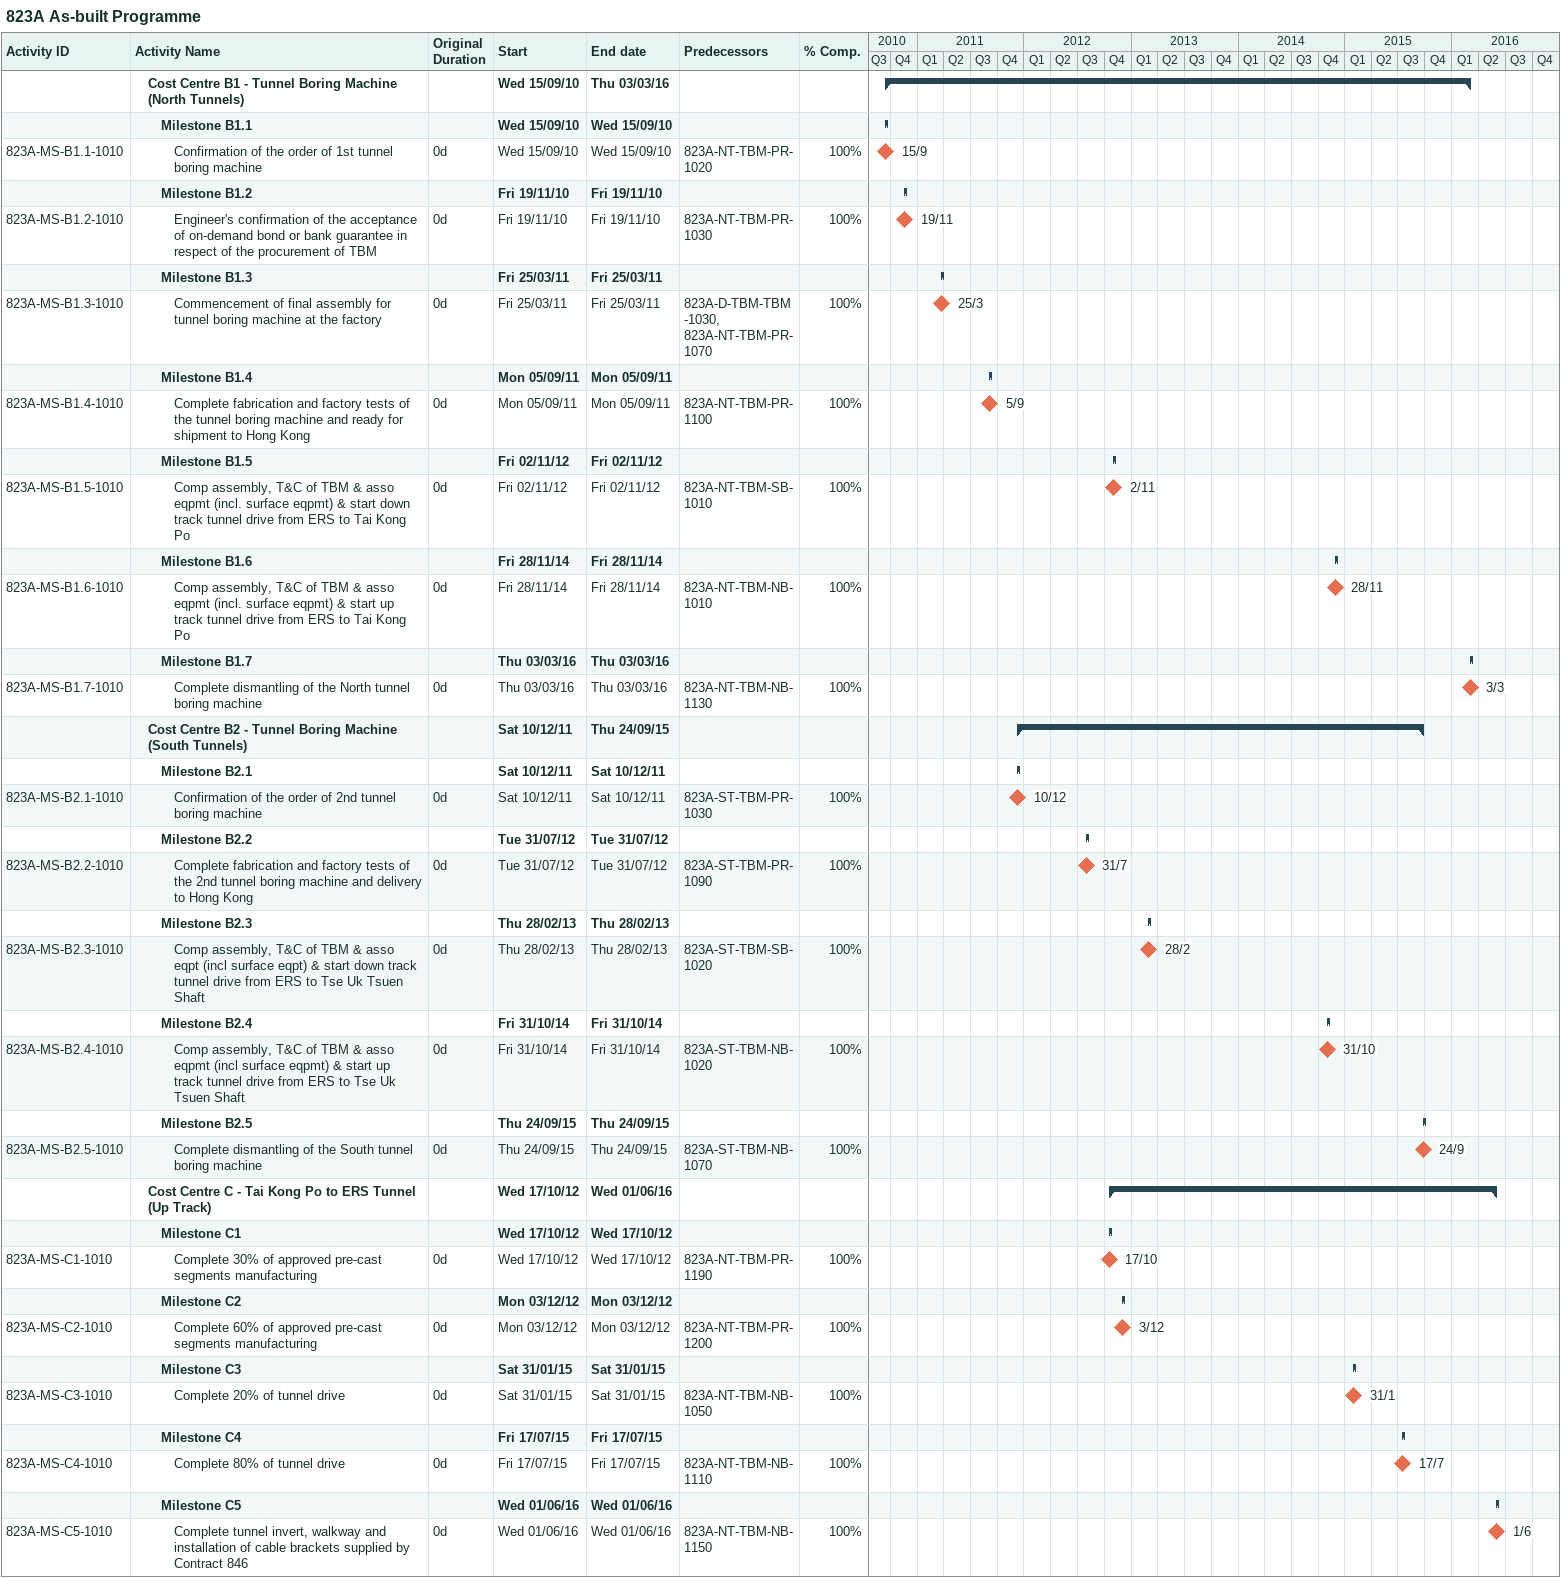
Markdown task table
823A As-built Programme

| ID | Level | Task | Original duration | Start | Finish | Predecessors | % complete |
|---|---|---|---|---|---|---|---|
|  | 2 | **Cost Centre B1 - Tunnel Boring Machine (North Tunnels)** |  | 2010-09-15 | 2016-03-03 |  |  |
|  | 3 | **Milestone B1.1** |  | 2010-09-15 | 2010-09-15 |  |  |
| 823A-MS-B1.1-1010 | 4 | Confirmation of the order of 1st tunnel boring machine | 0d | 2010-09-15 | 2010-09-15 | 823A-NT-TBM-PR-1020 | 100 |
|  | 3 | **Milestone B1.2** |  | 2010-11-19 | 2010-11-19 |  |  |
| 823A-MS-B1.2-1010 | 4 | Engineer's confirmation of the acceptance of on-demand bond or bank guarantee in respect of the procurement of TBM | 0d | 2010-11-19 | 2010-11-19 | 823A-NT-TBM-PR-1030 | 100 |
|  | 3 | **Milestone B1.3** |  | 2011-03-25 | 2011-03-25 |  |  |
| 823A-MS-B1.3-1010 | 4 | Commencement of final assembly for tunnel boring machine at the factory | 0d | 2011-03-25 | 2011-03-25 | 823A-D-TBM-TBM-1030, 823A-NT-TBM-PR-1070 | 100 |
|  | 3 | **Milestone B1.4** |  | 2011-09-05 | 2011-09-05 |  |  |
| 823A-MS-B1.4-1010 | 4 | Complete fabrication and factory tests of the tunnel boring machine and ready for shipment to Hong Kong | 0d | 2011-09-05 | 2011-09-05 | 823A-NT-TBM-PR-1100 | 100 |
|  | 3 | **Milestone B1.5** |  | 2012-11-02 | 2012-11-02 |  |  |
| 823A-MS-B1.5-1010 | 4 | Comp assembly, T&C of TBM & asso eqpmt (incl. surface eqpmt) & start down track tunnel drive from ERS to Tai Kong Po | 0d | 2012-11-02 | 2012-11-02 | 823A-NT-TBM-SB-1010 | 100 |
|  | 3 | **Milestone B1.6** |  | 2014-11-28 | 2014-11-28 |  |  |
| 823A-MS-B1.6-1010 | 4 | Comp assembly, T&C of TBM & asso eqpmt (incl. surface eqpmt) & start up track tunnel drive from ERS to Tai Kong Po | 0d | 2014-11-28 | 2014-11-28 | 823A-NT-TBM-NB-1010 | 100 |
|  | 3 | **Milestone B1.7** |  | 2016-03-03 | 2016-03-03 |  |  |
| 823A-MS-B1.7-1010 | 4 | Complete dismantling of the North tunnel boring machine | 0d | 2016-03-03 | 2016-03-03 | 823A-NT-TBM-NB-1130 | 100 |
|  | 2 | **Cost Centre B2 - Tunnel Boring Machine (South Tunnels)** |  | 2011-12-10 | 2015-09-24 |  |  |
|  | 3 | **Milestone B2.1** |  | 2011-12-10 | 2011-12-10 |  |  |
| 823A-MS-B2.1-1010 | 4 | Confirmation of the order of 2nd tunnel boring machine | 0d | 2011-12-10 | 2011-12-10 | 823A-ST-TBM-PR-1030 | 100 |
|  | 3 | **Milestone B2.2** |  | 2012-07-31 | 2012-07-31 |  |  |
| 823A-MS-B2.2-1010 | 4 | Complete fabrication and factory tests of the 2nd tunnel boring machine and delivery to Hong Kong | 0d | 2012-07-31 | 2012-07-31 | 823A-ST-TBM-PR-1090 | 100 |
|  | 3 | **Milestone B2.3** |  | 2013-02-28 | 2013-02-28 |  |  |
| 823A-MS-B2.3-1010 | 4 | Comp assembly, T&C of TBM & asso eqpt (incl surface eqpt) & start down track tunnel drive from ERS to Tse Uk Tsuen Shaft | 0d | 2013-02-28 | 2013-02-28 | 823A-ST-TBM-SB-1020 | 100 |
|  | 3 | **Milestone B2.4** |  | 2014-10-31 | 2014-10-31 |  |  |
| 823A-MS-B2.4-1010 | 4 | Comp assembly, T&C of TBM & asso eqpmt (incl surface eqpmt) & start up track tunnel drive from ERS to Tse Uk Tsuen Shaft | 0d | 2014-10-31 | 2014-10-31 | 823A-ST-TBM-NB-1020 | 100 |
|  | 3 | **Milestone B2.5** |  | 2015-09-24 | 2015-09-24 |  |  |
| 823A-MS-B2.5-1010 | 4 | Complete dismantling of the South tunnel boring machine | 0d | 2015-09-24 | 2015-09-24 | 823A-ST-TBM-NB-1070 | 100 |
|  | 2 | **Cost Centre C - Tai Kong Po to ERS Tunnel (Up Track)** |  | 2012-10-17 | 2016-06-01 |  |  |
|  | 3 | **Milestone C1** |  | 2012-10-17 | 2012-10-17 |  |  |
| 823A-MS-C1-1010 | 4 | Complete 30% of approved pre-cast segments manufacturing | 0d | 2012-10-17 | 2012-10-17 | 823A-NT-TBM-PR-1190 | 100 |
|  | 3 | **Milestone C2** |  | 2012-12-03 | 2012-12-03 |  |  |
| 823A-MS-C2-1010 | 4 | Complete 60% of approved pre-cast segments manufacturing | 0d | 2012-12-03 | 2012-12-03 | 823A-NT-TBM-PR-1200 | 100 |
|  | 3 | **Milestone C3** |  | 2015-01-31 | 2015-01-31 |  |  |
| 823A-MS-C3-1010 | 4 | Complete 20% of tunnel drive | 0d | 2015-01-31 | 2015-01-31 | 823A-NT-TBM-NB-1050 | 100 |
|  | 3 | **Milestone C4** |  | 2015-07-17 | 2015-07-17 |  |  |
| 823A-MS-C4-1010 | 4 | Complete 80% of tunnel drive | 0d | 2015-07-17 | 2015-07-17 | 823A-NT-TBM-NB-1110 | 100 |
|  | 3 | **Milestone C5** |  | 2016-06-01 | 2016-06-01 |  |  |
| 823A-MS-C5-1010 | 4 | Complete tunnel invert, walkway and installation of cable brackets supplied by Contract 846 | 0d | 2016-06-01 | 2016-06-01 | 823A-NT-TBM-NB-1150 | 100 |
